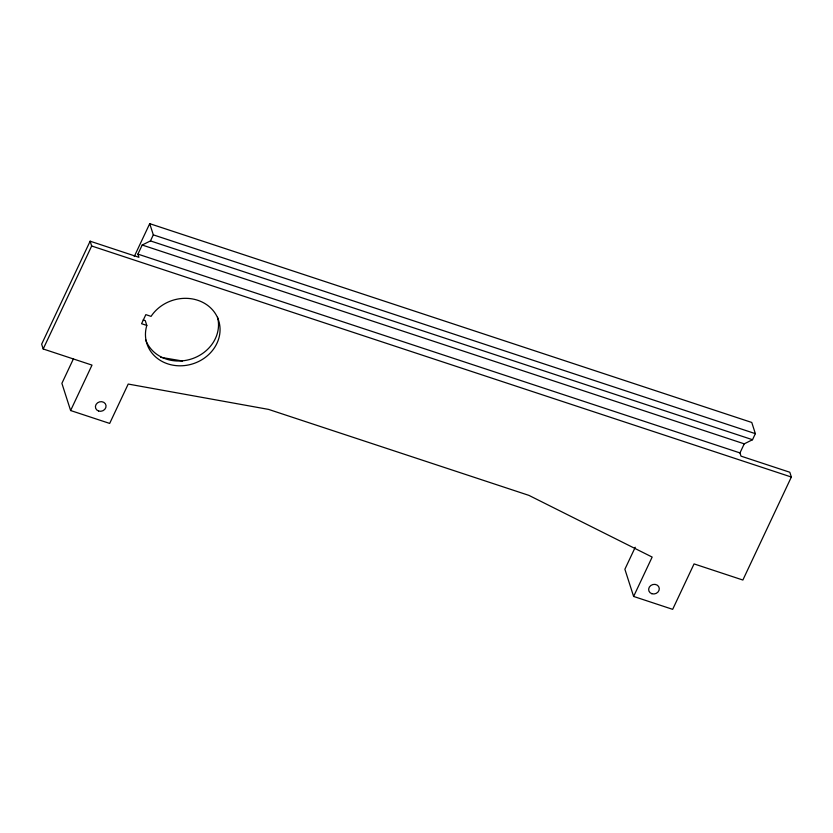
<?xml version="1.0" encoding="UTF-8"?>
<svg xmlns="http://www.w3.org/2000/svg" width="833" height="833" viewBox="0 0 833 833"><rect width="100%" height="100%" fill="white"/><g stroke="black" fill="none" stroke-linecap="round" stroke-linejoin="round"><path stroke-width="1.25" d="M149.721 223.661L153.314 234.854L150.461 240.914L142.193 245.027L137.914 254.117L138.944 257.314L90.131 241.195L41.65 344.185L43.191 348.975L92.005 365.104L70.618 410.534L109.675 423.424L128.209 384.055L268.559 409.399L528.913 495.375L652.156 557.069L633.621 596.449L672.668 609.34L694.056 563.91L742.869 580.028L791.35 477.038L789.809 472.249L740.995 456.13L739.964 452.923L744.244 443.843L752.511 439.72L755.364 433.66L751.772 422.466L149.721 223.661L134.259 256.512M43.191 348.975L91.672 245.995L90.131 241.195M73.408 358.877L61.892 383.347L70.618 410.534M635.246 547.25L624.885 569.251L633.621 596.449M160.738 357.315L182.5 361.001M143.172 319.945L145.265 320.632L146.806 325.432A37.693 33.31 -17.8 0 0 188.633 364.927A37.693 33.31 -17.8 0 0 213.821 311.417A37.693 33.31 -17.8 0 0 151.065 316.373L145.848 314.635L141.568 323.714L146.806 325.432M153.314 234.854L755.364 433.66M150.461 240.914L752.511 439.72M142.193 245.027L744.244 443.843M137.914 254.117L739.964 452.923M91.672 245.995L791.35 477.038M217.538 317.248A37.693 33.31 -17.8 0 1 190.996 359.117A37.693 33.31 -17.8 0 1 145.588 339.572M651.833 593.71A5.383 4.759 -17.8 0 0 659.267 588.285A5.383 4.759 -17.8 0 0 650.812 585.495A5.383 4.759 -17.8 0 0 651.833 593.71M98.596 411.023A5.383 4.759 -17.8 0 0 106.03 405.598A5.383 4.759 -17.8 0 0 97.576 402.808A5.383 4.759 -17.8 0 0 98.596 411.023"/></g></svg>
